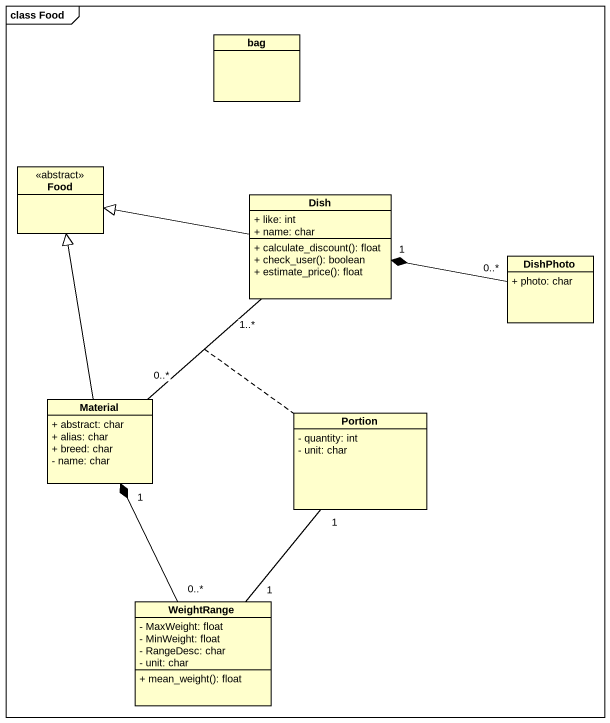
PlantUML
@startuml
mainframe class Food
hide circle
hide empty members
skinparam classAttributeIconSize 0
class bag
class Food <<abstract>>
class Dish {
  + like: int
  + name: char
  + calculate_discount(): float
  + check_user(): boolean
  + estimate_price(): float
}
class DishPhoto {
  + photo: char
}
class Material {
  + abstract: char
  + alias: char
  + breed: char
  - name: char
}
class Portion {
  - quantity: int
  - unit: char
}
class WeightRange {
  - MaxWeight: float
  - MinWeight: float
  - RangeDesc: char
  - unit: char
  + mean_weight(): float
}
Dish -left-|> Food
Dish "1..*" -- "0..*" Material
(Dish, Material) .. Portion
DishPhoto "0..*" -left-* "1" Dish
Material -up-|> Food
WeightRange "0..*" -up-* "1" Material
WeightRange "1" -up- "1" Portion
@enduml
